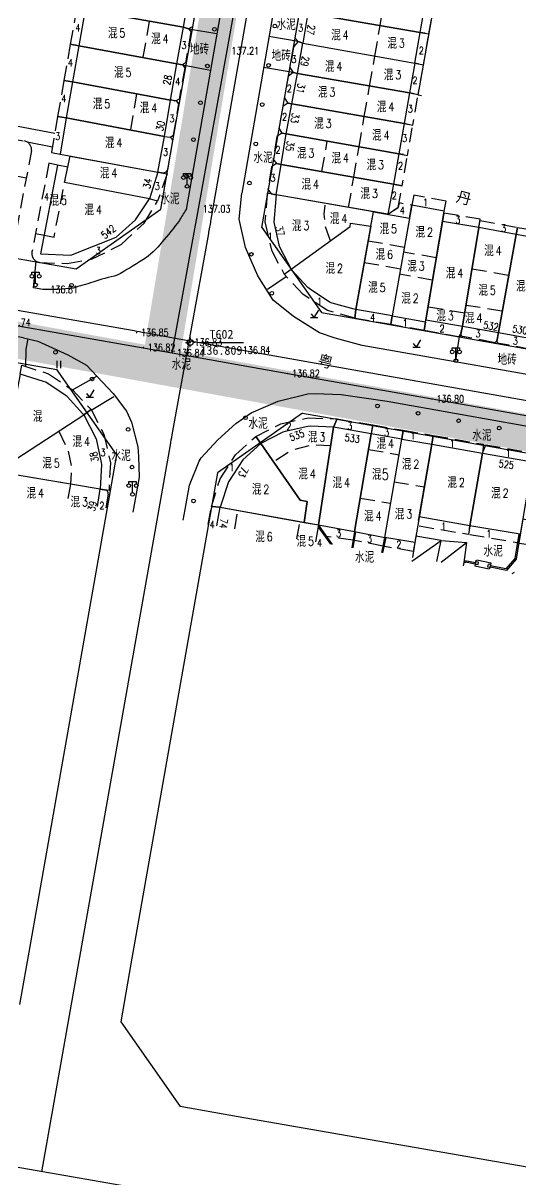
# Model space of a CAD drawing. Extents: x 529262 to 576451, y 2694391 to 2717535.
# Drawn here: x 563689.5 to 563757.4, y 2710518.6 to 2710676.4 of the extents above; entities that cross this region are included whole.
import ezdxf
from ezdxf.enums import TextEntityAlignment as Align
from ezdxf.xclip import XClip

# ---------------------------------------------------------------- set-up
doc = ezdxf.new("R2010")
doc.units = 0
doc.header["$XCLIPFRAME"] = 0
for name, pattern in [('DASH', [0.35, 0.25, -0.1]), ('X2', [10, 8, -2]), ('X5', [3, 2, -1])]:
    doc.linetypes.add(name, pattern=pattern)
for name, color, linetype in [('DLDW', 8, 'Continuous'), ('DLSS', 4, 'Continuous'), ('GCD', 8, 'Continuous'), ('JMD', 8, 'Continuous'), ('KZD', 8, 'Continuous'), ('PP-COM', 7, 'Continuous'), ('RD-中线', 40, 'Continuous'), ('RD-红线', 7, 'Continuous'), ('ZBTZ', 8, 'Continuous'), ('ZJ', 7, 'Continuous'), ('污水管径标注_W10-', 202, 'Continuous'), ('河流', 4, 'Continuous')]:
    doc.layers.add(name, color=color, linetype=linetype)
doc.styles.add('HZ', font='rs.shx', dxfattribs={"width": 0.8, "bigfont": 'hztxt.shx'})
doc.styles.add('等线体', font='simhei.ttf')
doc.linetypes.add('1161', pattern='A,0,[149,AAA.SHX,S=0.15,R=0,X=0,Y=0],-1.6', length=1.6)

# ---------------------------------------------------------------- blocks, each defined once
blk = doc.blocks.new('A$C19FD0107')
at = {"layer": 'RD-中线', "color": 8, "linetype": 'Continuous'}
blk.add_lwpolyline([(-7305.89, 16129.08), (-7288.38, 16228.27, -0.001165), (-7288.13, 16229.64), (-7283.16, 16257.1, 0.001458), (-7282.85, 16258.82), (-7262.22, 16376.49)], format="xyb", dxfattribs=at)
at = {"layer": 'RD-中线', "color": 8}
blk.add_lwpolyline([(-7111.18, 16211.5), (-7285.2, 16242.33, -0.001777), (-7286.25, 16242.52), (-7291.87, 16243.56, 0.00249), (-7293.34, 16243.82), (-7418.59, 16265.65, 0.000151), (-7418.89, 16265.7), (-7433.31, 16268.2)], format="xyb", dxfattribs=at)
at = {"layer": 'RD-中线', "color": 8, "linetype": 'Continuous', "flags": 128}
blk.add_lwpolyline([(-7130.8, 16098.5), (-7411.55, 16147.54, -0.007596), (-7415.13, 16148.22), (-7453.22, 16156.07)], format="xyb", dxfattribs=at)
at = {"layer": 'RD-红线', "color": 8, "linetype": 'Continuous', "flags": 128}
for points in [[(-7289.67, 16260.43), (-7288.81, 16265.35), (-7273.44, 16353.02)], [(-7275.9, 16257.93), (-7275.04, 16262.84), (-7261.01, 16342.84), (-7259.63, 16350.7)], [(-7392.49, 16268.2), (-7306.16, 16253.16), (-7301.24, 16252.3)], [(-7394.92, 16254.42), (-7303.85, 16238.55)], [(-7267.79, 16246.36), (-7262.88, 16245.48), (-7219.25, 16237.75), (-7214.31, 16236.88)], [(-7270.35, 16232.59), (-7265.42, 16231.72), (-7216.61, 16223.07)], [(-7295.72, 16226.96), (-7296.59, 16222.02), (-7307.57, 16159.8), (-7308.96, 16151.93)], [(-7281.94, 16224.48), (-7282.81, 16219.55), (-7293.77, 16157.45), (-7295.16, 16149.56)], [(-7232.99, 16128.53), (-7279.14, 16136.59), (-7287.04, 16137.97)]]:
    blk.add_lwpolyline(points, dxfattribs=at)
at = {"layer": 'RD-红线', "color": 8}
for points in [[(-7301.24, 16252.3), (-7289.67, 16260.43, 0.413918)], [(-7275.9, 16257.93), (-7267.79, 16246.36, 0.413674)], [(-7295.72, 16226.96), (-7303.85, 16238.55, 0.414853)], [(-7270.35, 16232.59), (-7281.94, 16224.48, 0.414409)], [(-7295.16, 16149.56), (-7287.04, 16137.97, 0.414735)]]:
    blk.add_lwpolyline(points, format="xyb", dxfattribs=at)
blk = doc.blocks.new('GC200')
at = {"linetype": 'Continuous', "const_width": 0.2, "flags": 128}
blk.add_lwpolyline([(-0.1, 0, 1), (0.1, 0, 1)], format="xyb", close=True, dxfattribs=at)
blk = doc.blocks.new('gc170')
at = {"color": 8, "linetype": 'Continuous'}
blk.add_circle((0, 0), 0.5, dxfattribs=at)
blk = doc.blocks.new('gc097')
at = {"color": 8}
for p, q in [((-1, 2.9), (-1, 3.5)), ((-1, 3.5), (1, 3.5)), ((0, 0.5), (0, 3.5)), ((1, 3.5), (1, 2.9))]:
    blk.add_line(p, q, dxfattribs=at)
for centre in [(-1, 2.4), (0, 0), (1, 2.4)]:
    blk.add_circle(centre, 0.5, dxfattribs=at)
blk = doc.blocks.new('gc123')
at = {"color": 8}
for p, q in [((-1, 0), (1, 0)), ((0, 0), (-0.8, 1)), ((0, 0), (1.2, 2))]:
    blk.add_line(p, q, dxfattribs=at)
blk = doc.blocks.new('gc121')
at = {"color": 8}
for p, q in [((-0.5, -1), (-0.5, 1)), ((0.5, -1), (0.5, 1))]:
    blk.add_line(p, q, dxfattribs=at)
blk = doc.blocks.new('gc116')
at = {"color": 8}
for p, q in [((-1.3, 0), (-0.8, 0)), ((0, 1.3), (0, 0.8)), ((1.3, 0), (0.8, 0)), ((0, -1.3), (0, -0.8))]:
    blk.add_line(p, q, dxfattribs=at)
blk.add_circle((0, 0), 0.8, dxfattribs=at)
blk.add_point((0, 0), dxfattribs=at)

msp = doc.modelspace()

# ---------------------------------------------------------------- linework, layer by layer
at = {"layer": 'DLSS', "linetype": 'Continuous', "flags": 128}
for points in [[(563716.895, 2710700.278), (563720.25, 2710699.703), (563711.754, 2710650.987)], [(563729.325, 2710690.511), (563725.934, 2710691.252), (563719.33, 2710653.217)], [(563689.588, 2710633.491), (563614.998, 2710646.573)], [(563791.058, 2710622.687), (563735.774, 2710632.446)], [(563739.177, 2710624.854), (563779.481, 2710617.672)]]:
    msp.add_lwpolyline(points, dxfattribs=at)
at = {"layer": 'DLSS', "linetype": 'Continuous'}
for points in [[(563735.774, 2710632.446), (563732.078, 2710633.454), (563729.935, 2710634.165), (563726.384, 2710636.373), (563723.64, 2710638.645), (563721.515, 2710641.946), (563719.833, 2710645.797), (563718.989, 2710649.654), (563719.33, 2710653.217)], [(563689.588, 2710633.491), (563691.516, 2710633.026), (563695.621, 2710631.163), (563698.17, 2710629.758), (563701.8, 2710625.909), (563703.621, 2710623.477), (563704.295, 2710621.98), (563705.165, 2710618.59), (563705.279, 2710617.269), (563705.345, 2710614.492), (563704.496, 2710609.698)], [(563711.348, 2710608.583), (563711.62, 2710610.054), (563712.228, 2710613.377), (563713.519, 2710616.655), (563713.803, 2710617.089), (563716.077, 2710619.571), (563718.514, 2710621.772), (563720.619, 2710623.267), (563724.294, 2710624.825), (563728.342, 2710625.829), (563729.353, 2710625.908), (563732.89, 2710625.763), (563739.177, 2710624.854)]]:
    msp.add_lwpolyline(points, dxfattribs=at)
at = {"layer": 'DLSS', "linetype": 'Continuous', "flags": 128}
msp.add_lwpolyline([(563711.754, 2710650.987, 0.0067261), (563710.854, 2710649.514, -0.0248133), (563708.45, 2710646.549, -0.0891922), (563705.839, 2710644.112, -0.0083721), (563702.368, 2710642.017, 0.025556), (563699.036, 2710641.073, -0.0130559), (563696.331, 2710640.281, -0.038847), (563692.223, 2710640.073), (563690.943, 2710640.328), (563691.291, 2710643.914)], format="xyb", dxfattribs=at)
at = {"layer": 'DLSS', "linetype": 'X2', "elevation": 137.047, "flags": 128}
msp.add_lwpolyline([(563766.047, 2710603.592), (563762.471, 2710603.443), (563760.984, 2710603.328), (563759.521, 2710602.998), (563758.208, 2710602.514), (563756.173, 2710601.291)], dxfattribs=at)
at = {"layer": 'JMD', "linetype": 'Continuous'}
for p, q in [((563743.38, 2710666.6), (563746.046, 2710681.696)), ((563743.833, 2710666.52), (563743.38, 2710666.6)), ((563731.432, 2710605.65, -525.352), (563731.309, 2710605.563, -525.352)), ((563742.519, 2710603.016), (563746.547, 2710605.829)), ((563746.512, 2710602.862), (563749.984, 2710605.541)), ((563734.42, 2710605.324, -525.352), (563734.568, 2710605.298, -525.352)), ((563738.427, 2710604.323, -525.225), (563738.574, 2710604.292, -525.225)), ((563750.269, 2710602.801), (563750.299, 2710602.948)), ((563756.81, 2710603.632, 137.031), (563756.613, 2710603.665, 137.031))]:
    msp.add_line(p, q, dxfattribs=at)
at = {"layer": 'JMD', "linetype": 'Continuous', "flags": 128}
for points in [[(563698.866, 2710683.197), (563697.976, 2710678.235), (563711.374, 2710675.879), (563712.229, 2710680.738)], [(563744.376, 2710679.276), (563729.067, 2710681.987), (563728.345, 2710677.786), (563743.658, 2710675.157)], [(563697.976, 2710678.235), (563697.13, 2710673.33), (563710.496, 2710670.881), (563711.374, 2710675.879)], [(563743.658, 2710675.157), (563728.345, 2710677.786), (563727.645, 2710673.705), (563742.925, 2710670.959)], [(563742.925, 2710670.959), (563742.205, 2710666.895), (563726.919, 2710669.553), (563727.645, 2710673.705)], [(563697.13, 2710673.33), (563696.281, 2710668.407), (563709.623, 2710665.933), (563710.496, 2710670.881)], [(563742.205, 2710666.895), (563741.476, 2710662.716), (563726.15, 2710665.421), (563726.919, 2710669.553)], [(563696.281, 2710668.407), (563695.421, 2710663.483), (563708.806, 2710660.978), (563709.623, 2710665.933)], [(563741.476, 2710662.716), (563740.76, 2710658.594), (563725.41, 2710661.307), (563726.15, 2710665.421)], [(563695.421, 2710663.483), (563694.573, 2710658.527), (563707.919, 2710656.09), (563708.806, 2710660.978)], [(563740.76, 2710658.594), (563740.008, 2710654.431), (563724.694, 2710657.156), (563725.41, 2710661.307)], [(563707.919, 2710656.09), (563706.764, 2710652.465), (563695.186, 2710654.685), (563695.93, 2710658.279)], [(563694.216, 2710657.061), (563691.891, 2710644.935), (563696.035, 2710644.777), (563702.235, 2710647.201), (563704.868, 2710649.599), (563706.764, 2710652.465), (563706.764, 2710652.465), (563695.186, 2710654.685), (563695.62, 2710656.792)], [(563740.008, 2710654.431), (563739.274, 2710650.337), (563724.016, 2710652.997), (563724.694, 2710657.156)], [(563737.285, 2710650.684), (563742.219, 2710649.824), (563739.853, 2710636.465), (563734.906, 2710637.355)], [(563726.08, 2710642.849), (563734.111, 2710648.668), (563734.177, 2710649.119), (563736.933, 2710648.712), (563734.906, 2710637.355), (563734.687, 2710637.403), (563731.675, 2710638.222), (563731.302, 2710638.37), (563728.687, 2710640.127), (563728.351, 2710640.363), (563726.23, 2710642.672)], [(563746.707, 2710649.364), (563744.443, 2710635.938), (563749.455, 2710635.093), (563751.66, 2710648.529)], [(563749.455, 2710635.093), (563754.343, 2710634.199), (563756.774, 2710647.601), (563751.66, 2710648.529)], [(563761.577, 2710646.73), (563756.774, 2710647.601), (563754.343, 2710634.199), (563759.299, 2710633.304)], [(563700.048, 2710612.837), (563688.172, 2710614.828), (563688.521, 2710616.905), (563697.816, 2710622.972), (563699.478, 2710619.685), (563700.18, 2710616.491), (563700.209, 2710616.182)], [(563736.99, 2710620.396), (563731.862, 2710621.307), (563729.807, 2710607.951), (563734.722, 2710607.034)], [(563751.182, 2710602.616), (563751.55, 2710602.535), (563751.62, 2710602.854), (563751.252, 2710602.935)]]:
    msp.add_lwpolyline(points, close=True, dxfattribs=at)
at = {"layer": 'JMD', "linetype": 'X5'}
for points in [[(563712.229, 2710680.738), (563713.062, 2710680.594), (563713.392, 2710680.193), (563712.627, 2710675.935), (563712.085, 2710675.665), (563711.374, 2710675.879)], [(563697.976, 2710678.235), (563696.812, 2710678.438), (563695.956, 2710673.535), (563697.13, 2710673.33)], [(563743.658, 2710675.157), (563744.854, 2710674.946), (563745.581, 2710679.063), (563744.376, 2710679.276)], [(563728.345, 2710677.786), (563727.743, 2710677.923), (563727.091, 2710677.399), (563726.604, 2710674.373), (563727.041, 2710673.909), (563727.645, 2710673.705)], [(563711.374, 2710675.879), (563712.085, 2710675.665), (563712.415, 2710675.264), (563711.65, 2710671.006), (563711.242, 2710670.724), (563710.496, 2710670.881)], [(563697.13, 2710673.33), (563695.956, 2710673.535), (563695.097, 2710668.614), (563696.281, 2710668.407)], [(563727.645, 2710673.705), (563727.041, 2710673.909), (563726.396, 2710673.172), (563725.915, 2710670.381), (563726.353, 2710669.691), (563726.919, 2710669.553)], [(563710.496, 2710670.881), (563711.242, 2710670.724), (563711.572, 2710670.323), (563710.807, 2710666.065), (563710.265, 2710665.795), (563709.554, 2710666.009)], [(563696.281, 2710668.407), (563695.097, 2710668.614), (563694.237, 2710663.69), (563695.421, 2710663.483)], [(563726.919, 2710669.553), (563726.353, 2710669.691), (563725.678, 2710669.134), (563725.143, 2710666.273), (563725.62, 2710665.528), (563726.15, 2710665.421)], [(563708.806, 2710660.978), (563709.56, 2710660.874), (563710.044, 2710661.146), (563710.764, 2710665.411), (563710.455, 2710665.806), (563709.623, 2710665.933)], [(563726.15, 2710665.421), (563725.62, 2710665.528), (563724.938, 2710665.062), (563724.382, 2710662.102), (563724.788, 2710661.428), (563725.41, 2710661.307)], [(563695.421, 2710663.483), (563694.237, 2710663.69), (563693.378, 2710658.768), (563694.573, 2710658.527)], [(563708.806, 2710660.978), (563709.56, 2710660.874), (563709.779, 2710660.707), (563709.905, 2710660.416), (563709.201, 2710656.394), (563709.001, 2710656.096), (563708.623, 2710655.957), (563707.919, 2710656.09)], [(563725.41, 2710661.307), (563724.788, 2710661.428), (563724.142, 2710660.944), (563723.599, 2710657.925), (563724.08, 2710657.281), (563724.694, 2710657.156)], [(563707.919, 2710656.09), (563709.149, 2710655.847), (563707.856, 2710652.133), (563706.764, 2710652.465)], [(563724.694, 2710657.156), (563724.08, 2710657.281), (563723.395, 2710656.814), (563722.905, 2710653.788), (563723.365, 2710653.115), (563724.016, 2710652.997)], [(563739.274, 2710650.337), (563740.671, 2710651.258), (563741.194, 2710654.222), (563740.008, 2710654.431)], [(563746.944, 2710650.77), (563746.944, 2710650.77), (563747.195, 2710652.112), (563742.792, 2710652.938), (563742.53, 2710651.58)], [(563751.66, 2710648.529), (563751.858, 2710649.658), (563746.898, 2710650.494), (563746.707, 2710649.364)], [(563751.66, 2710648.529), (563751.828, 2710649.488), (563756.948, 2710648.561), (563756.774, 2710647.601)], [(563756.774, 2710647.601), (563756.948, 2710648.561), (563761.751, 2710647.691), (563761.577, 2710646.73)], [(563739.853, 2710636.465), (563739.673, 2710635.282), (563735.078, 2710636.093), (563734.744, 2710636.173), (563734.906, 2710637.355)], [(563744.397, 2710635.66), (563744.205, 2710634.49), (563739.673, 2710635.282), (563739.853, 2710636.465)], [(563749.455, 2710635.093), (563749.125, 2710633.571), (563744.205, 2710634.49), (563744.443, 2710635.938)], [(563689.106, 2710628.531), (563689.343, 2710629.743), (563692.974, 2710628.592), (563696.24, 2710626.369), (563698.804, 2710623.697), (563697.816, 2710622.972)], [(563697.816, 2710622.972), (563698.804, 2710623.697), (563700.547, 2710620.317), (563701.423, 2710616.409), (563701.246, 2710612.64), (563700.048, 2710612.837)], [(563716.384, 2710610.354), (563715.209, 2710610.448), (563716.384, 2710614.232), (563718.507, 2710617.54), (563721.249, 2710620.031), (563721.956, 2710619.059)], [(563738.601, 2710605.061), (563734.512, 2710605.855)], [(563753.34, 2710602.715), (563751.272, 2710603.158)]]:
    msp.add_lwpolyline(points, dxfattribs=at)
at = {"layer": 'JMD', "linetype": 'X5', "flags": 128}
for points in [[(563738.208, 2710676.093), (563738.929, 2710680.241)], [(563706.717, 2710676.698), (563705.86, 2710671.73)], [(563737.485, 2710671.937), (563738.208, 2710676.093)], [(563742.925, 2710670.959), (563744.113, 2710670.749), (563744.854, 2710674.946), (563743.658, 2710675.157)], [(563736.773, 2710667.839), (563737.485, 2710671.937)], [(563742.205, 2710666.895), (563743.395, 2710666.685), (563744.113, 2710670.749), (563742.925, 2710670.959)], [(563736.049, 2710663.674), (563736.773, 2710667.839)], [(563705.007, 2710666.789), (563704.154, 2710661.849)], [(563741.476, 2710662.716), (563742.657, 2710662.507), (563743.395, 2710666.685), (563742.205, 2710666.895)], [(563735.333, 2710659.553), (563736.049, 2710663.674)], [(563740.76, 2710658.594), (563741.93, 2710658.387), (563742.657, 2710662.507), (563741.476, 2710662.716)], [(563730.26, 2710656.166), (563730.994, 2710660.32)], [(563734.61, 2710655.391), (563735.333, 2710659.553)], [(563740.008, 2710654.431), (563741.194, 2710654.222), (563741.93, 2710658.387), (563740.76, 2710658.594)], [(563733.895, 2710651.275), (563734.61, 2710655.391)], [(563731.438, 2710646.731), (563730.751, 2710648.697), (563730.578, 2710650.361), (563730.713, 2710651.83)], [(563742.219, 2710649.824), (563742.53, 2710651.58), (563740.782, 2710651.888), (563740.671, 2710651.258), (563739.274, 2710650.337)], [(563750.738, 2710642.915), (563755.759, 2710642.005)], [(563731.468, 2710618.748), (563728.824, 2710618.863), (563726.05, 2710618.082), (563723.69, 2710616.542)], [(563735.501, 2710611.625), (563739.633, 2710610.911)], [(563729.807, 2710607.951), (563730.825, 2710606.395), (563730.635, 2710605.446)]]:
    msp.add_lwpolyline(points, dxfattribs=at)
at = {"layer": 'JMD', "linetype": 'X5'}
for points in [[(563684.419, 2710660.135), (563684.64, 2710661.288), (563689.702, 2710660.346, -0.379315), (563690.674, 2710659.058), (563688.074, 2710645.425, -0.3158995), (563687.195, 2710644.572), (563681.678, 2710645.507), (563681.873, 2710646.655)], [(563694.216, 2710657.061), (563693.043, 2710657.3), (563690.735, 2710645.24, 0.4336873), (563691.806, 2710643.769), (563695.553, 2710643.621), (563698.849, 2710644.227), (563702.909, 2710646.197), (563706.037, 2710649.128), (563707.856, 2710652.133), (563706.764, 2710652.465)], [(563754.343, 2710634.199), (563754.102, 2710633.039, -0.2934354), (563753.644, 2710632.859), (563749.458, 2710633.677, -0.453122), (563749.23, 2710634.059), (563749.455, 2710635.093)], [(563759.299, 2710633.304), (563759.062, 2710631.927, -0.1902017), (563758.731, 2710631.906), (563758.731, 2710631.906), (563758.731, 2710631.906), (563754.438, 2710632.721, -0.3320194), (563754.102, 2710633.039), (563754.343, 2710634.199)]]:
    msp.add_lwpolyline(points, format="xyb", dxfattribs=at)
at = {"layer": 'JMD', "linetype": 'X5', "flags": 128}
for points, elevation in [([(563689.952, 2710655.275), (563688.787, 2710655.48)], -648.099), ([(563692.381, 2710647.494), (563693.757, 2710647.23), (563695.248, 2710655.009)], -527.098), ([(563691.209, 2710647.718), (563692.381, 2710647.494)], -527.098), ([(563736.579, 2710646.729), (563741.516, 2710645.854)], -508.637), ([(563745.84, 2710644.395), (563741.396, 2710645.182)], -513.47), ([(563736.051, 2710643.774), (563740.992, 2710642.898)], -510.528), ([(563745.308, 2710641.363), (563740.86, 2710642.151)], -513.413), ([(563749.741, 2710636.841), (563744.738, 2710637.685)], -515.044), ([(563754.809, 2710637.114), (563749.918, 2710637.917)], -511.971), ([(563694.378, 2710620.728), (563695.594, 2710618.325), (563696.108, 2710615.858), (563695.996, 2710613.516)], 137.008), ([(563736.626, 2710618.254), (563740.778, 2710617.537)], -512.644), ([(563695.996, 2710613.516), (563695.573, 2710611.15)], 137.008), ([(563740.119, 2710613.843), (563744.238, 2710613.137)], -180.049), ([(563718.382, 2710607.439), (563718.8, 2710609.921)], -509.418), ([(563750.446, 2710607.821), (563750.235, 2710606.629), (563743.326, 2710607.814), (563743.541, 2710609.07)], -525.297), ([(563726.838, 2710606.063), (563727.258, 2710608.407)], -508.44), ([(563734.512, 2710605.855), (563730.825, 2710606.395), (563729.807, 2710607.951)], -524.659), ([(563757.317, 2710606.679), (563757.111, 2710605.477), (563750.235, 2710606.629), (563750.446, 2710607.821)], -525.328)]:
    msp.add_lwpolyline(points, dxfattribs=dict(at, elevation=elevation))
at = {"layer": 'JMD', "linetype": 'X5'}
for points, elevation in [([(563724.016, 2710652.997), (563722.802, 2710653.217), (563722.496, 2710649.327), (563723.378, 2710645.454), (563725.13, 2710642.182), (563726.08, 2710642.849)], 137.178), ([(563734.906, 2710637.355), (563734.744, 2710636.173), (563731.015, 2710637.221), (563727.657, 2710639.43), (563725.13, 2710642.182), (563726.08, 2710642.849)], -527.317), ([(563721.956, 2710619.059), (563721.249, 2710620.031), (563724.676, 2710621.766), (563728.411, 2710622.569), (563732.333, 2710622.418), (563731.862, 2710621.307)], 136.9), ([(563731.862, 2710621.307), (563732.333, 2710622.418), (563737.193, 2710621.593), (563736.99, 2710620.396)], 137.089), ([(563737.01, 2710620.384), (563737.193, 2710621.593), (563741.354, 2710620.874), (563741.145, 2710619.662)], 137.129), ([(563741.145, 2710619.662), (563741.354, 2710620.874), (563745.457, 2710620.165), (563745.24, 2710618.976)], 137.129), ([(563745.24, 2710618.976), (563745.457, 2710620.165), (563752.305, 2710618.962), (563752.146, 2710617.763)], 137.16), ([(563752.146, 2710617.763), (563752.596, 2710618.894), (563758.857, 2710617.809), (563758.972, 2710616.547)], 137.031), ([(563714.774, 2710608.026), (563715.209, 2710610.448), (563716.384, 2710610.354)], 137.159), ([(563742.938, 2710605.553), (563742.726, 2710604.315), (563738.601, 2710605.061), (563738.827, 2710606.242)], 137.16)]:
    msp.add_lwpolyline(points, dxfattribs=dict(at, elevation=elevation))
at = {"layer": 'JMD', "linetype": 'Continuous', "flags": 128}
for points, elevation in [([(563726.08, 2710642.849), (563734.111, 2710648.668), (563734.177, 2710649.119), (563736.933, 2710648.712), (563737.285, 2710650.684), (563724.016, 2710652.997), (563723.71, 2710649.252), (563724.406, 2710646.172), (563724.525, 2710645.789)], 137.21), ([(563742.53, 2710651.58), (563739.853, 2710636.465), (563744.397, 2710635.66), (563746.944, 2710650.77)], 137.108), ([(563689.106, 2710628.531), (563686.581, 2710615.095), (563688.172, 2710614.828), (563688.521, 2710616.905), (563697.816, 2710622.972), (563697.692, 2710623.133), (563695.517, 2710625.468), (563695.265, 2710625.672), (563692.611, 2710627.413), (563692.301, 2710627.54)], 137.163), ([(563721.956, 2710619.059), (563727.293, 2710611.313), (563728.274, 2710611.162), (563727.834, 2710608.304), (563729.807, 2710607.951), (563731.862, 2710621.307), (563728.694, 2710621.411), (563728.34, 2710621.387), (563725.266, 2710620.72), (563724.937, 2710620.607)], 137.089), ([(563741.145, 2710619.662), (563736.99, 2710620.396), (563734.722, 2710607.034), (563738.827, 2710606.242)], 137.306), ([(563721.956, 2710619.059), (563719.473, 2710616.814), (563717.546, 2710613.855), (563716.384, 2710610.354), (563727.834, 2710608.304), (563728.274, 2710611.162), (563727.293, 2710611.313)], 137.131), ([(563738.827, 2710606.242), (563741.145, 2710619.662), (563745.24, 2710618.976), (563742.938, 2710605.553)], -525.225), ([(563745.24, 2710618.976), (563752.146, 2710617.763), (563750.446, 2710607.821), (563743.541, 2710609.07)], 137.16), ([(563752.146, 2710617.763), (563758.972, 2710616.547), (563757.317, 2710606.679), (563750.446, 2710607.821)], 137.031), ([(563757.66, 2710608.726), (563757.111, 2710605.477), (563762.37, 2710604.778), (563762.905, 2710607.796)], 137.174), ([(563752.859, 2710602.253), (563753.23, 2710602.179), (563753.302, 2710602.542), (563752.931, 2710602.616)], 137.123)]:
    msp.add_lwpolyline(points, close=True, dxfattribs=dict(at, elevation=elevation))
for points in [[(563699.652, 2710610.486), (563700.048, 2710612.837), (563686.581, 2710615.095), (563686.159, 2710612.682)], [(563745.959, 2710602.952), (563746.547, 2710605.829), (563743.087, 2710606.422), (563742.599, 2710603.499)]]:
    msp.add_lwpolyline(points, dxfattribs=at)
at = {"layer": 'JMD', "linetype": 'X5', "elevation": -527.391}
msp.add_lwpolyline([(563700.048, 2710612.837), (563700.893, 2710612.698, -0.2557316), (563701.136, 2710612.136), (563700.823, 2710610.296)], format="xyb", dxfattribs=at)
at = {"layer": 'JMD', "linetype": 'Continuous', "flags": 128}
for points, elevation in [([(563715.953, 2710607.834), (563716.384, 2710610.354), (563729.807, 2710607.951), (563729.383, 2710605.649)], 137.085), ([(563731.491, 2710605.306), (563729.769, 2710607.745)], -525.352), ([(563731.698, 2710605.273), (563729.807, 2710607.951)], -525.352), ([(563734.722, 2710607.034), (563734.336, 2710604.843)], -525.352), ([(563734.869, 2710607.006), (563734.484, 2710604.819)], -525.352), ([(563738.827, 2710606.242), (563738.398, 2710604.183)], -525.225), ([(563738.975, 2710606.217), (563738.546, 2710604.159)], -525.225), ([(563745.959, 2710602.952), (563746.547, 2710605.829), (563749.984, 2710605.541), (563749.615, 2710602.816), (563749.548, 2710602.369)], -525.624), ([(563757.317, 2710606.679), (563756.752, 2710603.281), (563755.44, 2710601.739), (563753.23, 2710602.179)], 137.031), ([(563757.119, 2710606.712), (563756.563, 2710603.368), (563755.363, 2710601.958), (563753.269, 2710602.375)], 137.031)]:
    msp.add_lwpolyline(points, dxfattribs=dict(at, elevation=elevation))
at = {"layer": 'JMD', "linetype": 'Continuous'}
for points in [[(563751.182, 2710602.616), (563749.867, 2710602.883), (563749.833, 2710602.799), (563749.615, 2710602.816)], [(563751.214, 2710602.763), (563749.774, 2710603.055), (563749.735, 2710602.957), (563749.635, 2710602.965)]]:
    msp.add_lwpolyline(points, dxfattribs=at)
at = {"layer": 'JMD', "linetype": 'X5'}
msp.add_lwpolyline([(563751.272, 2710603.158), (563751.108, 2710602.393), (563753.176, 2710601.95), (563753.34, 2710602.715)], close=True, dxfattribs=at)
at = {"layer": 'KZD', "linetype": 'Continuous'}
msp.add_line((563713.573, 2710632.863), (563719.573, 2710632.863), dxfattribs=at)
at = {"layer": 'ZBTZ', "linetype": '1161', "flags": 128}
for points, elevation in [([(563712.085, 2710675.665), (563715.94, 2710674.993)], -526.92), ([(563727.041, 2710673.909), (563723.043, 2710674.603)], -527.02), ([(563711.242, 2710670.724), (563715.072, 2710670.012)], -528.411), ([(563726.353, 2710669.691), (563722.312, 2710670.393)], -527.057)]:
    msp.add_lwpolyline(points, dxfattribs=dict(at, elevation=elevation))
msp.add_lwpolyline([(563659.746, 2710667.884), (563693.842, 2710661.425)], dxfattribs=at)
at = {"layer": 'ZBTZ', "linetype": '1161'}
for points in [[(563693.523, 2710659.49), (563690.094, 2710660.192)], [(563725.397, 2710641.827), (563722.844, 2710640.086)], [(563748.542, 2710630.368), (563749.068, 2710633.954)], [(563689.921, 2710629.56), (563689.931, 2710631.943), (563690.197, 2710633.344)], [(563696.24, 2710626.369), (563699.582, 2710628.251)], [(563698.812, 2710623.607), (563701.908, 2710625.498)]]:
    msp.add_lwpolyline(points, dxfattribs=at)
at = {"layer": '污水管径标注_W10-'}
for points in [[(563709.855, 2710631.423), (563713.42, 2710651.103), (563717.33, 2710672.68), (563720.551, 2710690.462), (563722.678, 2710702.2), (563724.116, 2710710.142), (563728.026, 2710731.719)], [(563607.436, 2710649.488), (563627.132, 2710646.014), (563642.889, 2710643.235), (563646.828, 2710642.54), (563666.524, 2710639.066), (563676.372, 2710637.329), (563686.22, 2710635.592), (563705.916, 2710632.118), (563709.855, 2710631.423), (563725.61, 2710628.632), (563745.303, 2710625.142), (563757.578, 2710622.967), (563764.996, 2710621.653), (563784.689, 2710618.163), (563796.965, 2710615.988), (563804.452, 2710615.153), (563824.329, 2710612.938), (563845.489, 2710610.58), (563863.911, 2710607.316), (563885.041, 2710603.571)]]:
    msp.add_lwpolyline(points, dxfattribs=at)
at = {"layer": '河流', "color": 5, "linetype": 'DASH', "ltscale": 0.1, "const_width": 5}
for points in [[(563708.179, 2710629.632), (563729.586, 2710758.734)], [(563595.517, 2710650.118), (563885.982, 2710597.302)]]:
    msp.add_lwpolyline(points, dxfattribs=at)

# ---------------------------------------------------------------- block references
at = {"layer": 'DLDW', "color": 252, "linetype": 'Continuous', "xscale": 0.5, "yscale": 0.5, "zscale": 0.5}
for p in [(563711.893, 2710654.156), (563691.23, 2710640.695), (563748.542, 2710630.368, -0.071), (563704.443, 2710612.112)]:
    msp.add_blockref('gc097', p, dxfattribs=at)
at = {"layer": 'GCD', "linetype": 'Continuous'}
ref = msp.add_blockref('GC200', (563717.337, 2710672.651, 137.21), dxfattribs=dict(at, xscale=0.5, yscale=0.5, zscale=0.5))
ref.add_attrib('height', '137.21', dxfattribs={"linetype": 'Continuous', "height": 1, "style": 'HZ', "width": 0.8}).set_placement((563717.937, 2710672.651, 137.21), align=Align.MIDDLE_LEFT)
ref = msp.add_blockref('GC200', (563713.42, 2710651.078, 137.03), dxfattribs=dict(at, xscale=0.5, yscale=0.5, zscale=0.5))
ref.add_attrib('height', '137.03', dxfattribs={"linetype": 'Continuous', "height": 1, "style": 'HZ', "width": 0.8}).set_placement((563714.02, 2710651.078, 137.03), align=Align.MIDDLE_LEFT)
ref = msp.add_blockref('GC200', (563692.642, 2710640.091, 136.812), dxfattribs=dict(at, xscale=0.5, yscale=0.5, zscale=0.5))
ref.add_attrib('height', '136.81', dxfattribs={"linetype": 'Continuous', "height": 1, "style": 'HZ', "width": 0.8}).set_placement((563693.242, 2710640.091, 136.812), align=Align.MIDDLE_LEFT)
ref = msp.add_blockref('GC200', (563686.194, 2710635.598, 136.74), dxfattribs=dict(at, xscale=0.5, yscale=0.5, zscale=0.5))
ref.add_attrib('height', '136.74', dxfattribs={"linetype": 'Continuous', "height": 1, "style": 'HZ', "width": 0.8}).set_placement((563686.794, 2710635.598, 136.74), align=Align.MIDDLE_LEFT)
ref = msp.add_blockref('GC200', (563705.003, 2710634.2, 136.852), dxfattribs=dict(at, xscale=0.5, yscale=0.5, zscale=0.5))
ref.add_attrib('height', '136.85', dxfattribs={"linetype": 'Continuous', "height": 1, "style": 'HZ', "width": 0.8}).set_placement((563705.603, 2710634.2, 136.852), align=Align.MIDDLE_LEFT)
ref = msp.add_blockref('GC200', (563705.925, 2710632.162, 136.82), dxfattribs=dict(at, xscale=0.5, yscale=0.5, zscale=0.5))
ref.add_attrib('height', '136.82', dxfattribs={"linetype": 'Continuous', "height": 1, "style": 'HZ', "width": 0.8}).set_placement((563706.525, 2710632.162, 136.82), align=Align.MIDDLE_LEFT)
ref = msp.add_blockref('GC200', (563712.3, 2710632.885, 136.83), dxfattribs=dict(at, xscale=0.5, yscale=0.5, zscale=0.5))
ref.add_attrib('height', '136.83', dxfattribs={"linetype": 'Continuous', "height": 1, "style": 'HZ', "width": 0.8}).set_placement((563712.9, 2710632.885, 136.83), align=Align.MIDDLE_LEFT)
ref = msp.add_blockref('GC200', (563718.876, 2710631.806, 136.842), dxfattribs=dict(at, xscale=0.5, yscale=0.5, zscale=0.5))
ref.add_attrib('height', '136.84', dxfattribs={"linetype": 'Continuous', "height": 1, "style": 'HZ', "width": 0.8}).set_placement((563719.476, 2710631.806, 136.842), align=Align.MIDDLE_LEFT)
ref = msp.add_blockref('GC200', (563709.898, 2710631.428, 136.84), dxfattribs=dict(at, xscale=0.5, yscale=0.5, zscale=0.5))
ref.add_attrib('height', '136.84', dxfattribs={"linetype": 'Continuous', "height": 1, "style": 'HZ', "width": 0.8}).set_placement((563710.498, 2710631.428, 136.84), align=Align.MIDDLE_LEFT)
ref = msp.add_blockref('GC200', (563725.605, 2710628.616, 136.82), dxfattribs=dict(at, xscale=0.5, yscale=0.5, zscale=0.5))
ref.add_attrib('height', '136.82', dxfattribs={"linetype": 'Continuous', "height": 1, "style": 'HZ', "width": 0.8}).set_placement((563726.205, 2710628.616, 136.82), align=Align.MIDDLE_LEFT)
ref = msp.add_blockref('GC200', (563745.28, 2710625.139, 136.8), dxfattribs=dict(at, xscale=0.5, yscale=0.5, zscale=0.5))
ref.add_attrib('height', '136.80', dxfattribs={"linetype": 'Continuous', "height": 1, "style": 'HZ', "width": 0.8}).set_placement((563745.88, 2710625.139, 136.8), align=Align.MIDDLE_LEFT)
at = {"layer": 'KZD', "linetype": 'Continuous', "xscale": 0.5, "yscale": 0.5, "zscale": 0.5}
msp.add_blockref('gc116', (563712.323, 2710632.863, 136.809), dxfattribs=at)
at = {"layer": 'PP-COM'}
ref = msp.add_blockref('A$C19FD0107', (570997.993, 2694390.603), dxfattribs=at)
XClip(ref).set_block_clipping_path([(-9366.4383134884, 14428.6043910822), (-3328.4480743363, 17452.7484863754)])
at = {"layer": 'ZBTZ', "linetype": 'Continuous'}
for p, xscale, yscale, zscale, rotation in [((563715.622, 2710675.598), 0.4999999999659369, 0.4999999999659369, 0.4999999999659369, 259.2224359048827), ((563723.866, 2710676.028), 0.5000000001302329, 0.5000000001302329, 0.5000000001302329, 260.7696673295081), ((563714.667, 2710670.58), 0.4999999999659369, 0.4999999999659369, 0.4999999999659369, 259.2224359048827), ((563722.995, 2710670.669), 0.5000000001302329, 0.5000000001302329, 0.5000000001302329, 260.7696673295081), ((563713.712, 2710665.563), 0.4999999999659369, 0.4999999999659369, 0.4999999999659369, 259.2224359048827), ((563722.124, 2710665.311), 0.5000000001302329, 0.5000000001302329, 0.5000000001302329, 260.7696673295081), ((563712.757, 2710660.545), 0.4999999999659369, 0.4999999999659369, 0.4999999999659369, 259.2224359048827), ((563721.253, 2710659.952), 0.5000000001302329, 0.5000000001302329, 0.5000000001302329, 260.7696673295081), ((563711.802, 2710655.527), 0.4999999999659369, 0.4999999999659369, 0.4999999999659369, 259.2224359048827), ((563720.383, 2710654.593), 0.5000000001302329, 0.5000000001302329, 0.5000000001302329, 260.7696673295081), ((563720.647, 2710644.879), 0.5000000001602842, 0.5000000001602842, 0.5000000001602842, 297.6504086069774), ((563696.13, 2710640.663), 0.4999999999698128, 0.4999999999698128, 0.4999999999698128, 194.0989302737038), ((563723.43, 2710639.567), 0.5000000001602842, 0.5000000001602842, 0.5000000001602842, 297.6504086069774), ((563693.961, 2710631.512), 0.5000000000034617, 0.5000000000034617, 0.5000000000034617, 165.179647905223), ((563693.961, 2710631.512), 0.5000000000034617, 0.5000000000034617, 0.5000000000034617, 165.179647905223), ((563698.941, 2710627.885), 0.4999999998506144, 0.4999999998506144, 0.4999999998506144, 143.9336527043353), ((563698.941, 2710627.885), 0.4999999998506144, 0.4999999998506144, 0.4999999998506144, 143.9336527043353), ((563737.855, 2710624.193), 0.5000000000014555, 0.5000000000014555, 0.5000000000014555, 169.649559211636), ((563719.842, 2710622.571), 0.5000000000317507, 0.5000000000317507, 0.5000000000317507, 227.8856873752977), ((563743.384, 2710623.184), 0.5000000000014555, 0.5000000000014555, 0.5000000000014555, 169.649559211636), ((563703.847, 2710620.978), 0.5000000001384257, 0.5000000001384257, 0.5000000001384257, 125.3859460179756), ((563703.847, 2710620.978), 0.5000000001384257, 0.5000000001384257, 0.5000000001384257, 125.3859460179756), ((563748.912, 2710622.174), 0.5000000000014555, 0.5000000000014555, 0.5000000000014555, 169.649559211636), ((563754.44, 2710621.164), 0.5000000000014555, 0.5000000000014555, 0.5000000000014555, 169.649559211636), ((563704.371, 2710615.844), 0.4999999997839727, 0.4999999997839727, 0.4999999997839727, 95.82787637271137), ((563704.371, 2710615.844), 0.4999999997839727, 0.4999999997839727, 0.4999999997839727, 95.82787637271137), ((563712.765, 2710611.235), 0.5000000002123695, 0.5000000002123695, 0.5000000002123695, 253.7108154637598), ((563712.765, 2710611.235), 0.5000000000684045, 0.5000000000684045, 0.5000000000684045, 259.8028797807101), ((563712.765, 2710611.235), 0.5000000000684045, 0.5000000000684045, 0.5000000000684045, 259.8028797807101), ((563712.765, 2710611.235), 0.5000000001512815, 0.5000000001512815, 0.5000000001512815, 259.8877990562191)]:
    msp.add_blockref('gc170', p, dxfattribs=dict(at, xscale=xscale, yscale=yscale, zscale=zscale, rotation=rotation))
at = {"layer": 'ZBTZ', "linetype": 'Continuous', "xscale": 0.5, "yscale": 0.5}
for name, p in [('gc123', (563729.23, 2710636.254)), ('gc123', (563743.153, 2710632.21)), ('gc121', (563694.427, 2710629.845)), ('gc123', (563698.635, 2710625.387))]:
    msp.add_blockref(name, p, dxfattribs=at)

# ---------------------------------------------------------------- texts
at = {"layer": 'JMD', "linetype": 'Continuous', "style": 'HZ', "width": 0.8}
for s, height, p in [('混', 1.5, (563702.41, 2710675.085)), ('5', 1.2, (563703.478, 2710675.081)), ('混', 1.5, (563708.293, 2710674.299)), ('混', 1.5, (563732.839, 2710674.813)), ('4', 1.2, (563733.907, 2710674.809)), ('4', 1.2, (563709.361, 2710674.296)), ('混', 1.5, (563740.508, 2710673.685)), ('3', 1.2, (563741.576, 2710673.682)), ('混', 1.5, (563703.238, 2710669.7)), ('5', 1.2, (563704.307, 2710669.696)), ('混', 1.5, (563731.991, 2710670.515)), ('4', 1.2, (563733.059, 2710670.511)), ('混', 1.5, (563740.022, 2710669.375)), ('3', 1.2, (563741.09, 2710669.371)), ('混', 1.5, (563731.036, 2710667.007)), ('3', 1.2, (563732.104, 2710667.003)), ('混', 1.5, (563700.339, 2710665.42)), ('5', 1.2, (563701.407, 2710665.416)), ('混', 1.5, (563706.74, 2710664.864)), ('4', 1.2, (563707.809, 2710664.86)), ('混', 1.5, (563739.076, 2710665.006)), ('4', 1.2, (563740.144, 2710665.003)), ('混', 1.5, (563730.521, 2710662.734)), ('3', 1.2, (563731.59, 2710662.73)), ('混', 1.5, (563701.999, 2710660.099)), ('混', 1.5, (563738.41, 2710661.132)), ('4', 1.2, (563739.478, 2710661.128)), ('4', 1.2, (563703.067, 2710660.095)), ('混', 1.5, (563728.184, 2710658.679)), ('3', 1.2, (563729.252, 2710658.675)), ('混', 1.5, (563732.878, 2710658.02)), ('4', 1.2, (563733.946, 2710658.016)), ('混', 1.5, (563737.671, 2710657.098)), ('3', 1.2, (563738.739, 2710657.094)), ('混', 1.5, (563701.311, 2710655.975)), ('4', 1.2, (563702.38, 2710655.971)), ('混', 1.5, (563728.801, 2710654.44)), ('4', 1.2, (563729.87, 2710654.437)), ('混', 1.5, (563694.43, 2710652.245)), ('5', 1.2, (563695.498, 2710652.241)), ('混', 1.5, (563736.846, 2710653.18)), ('3', 1.2, (563737.914, 2710653.176)), ('混', 1.5, (563699.196, 2710650.953)), ('4', 1.2, (563700.265, 2710650.949)), ('混', 1.5, (563727.495, 2710648.799)), ('混', 1.5, (563732.658, 2710649.759)), ('4', 1.2, (563733.726, 2710649.755)), ('3', 1.2, (563728.563, 2710648.796)), ('混', 1.5, (563739.451, 2710648.366)), ('5', 1.2, (563740.519, 2710648.362)), ('混', 1.5, (563744.334, 2710647.901)), ('2', 1.2, (563745.402, 2710647.897)), ('混', 1.5, (563738.897, 2710644.863)), ('6', 1.2, (563739.965, 2710644.86)), ('混', 1.5, (563753.705, 2710645.386)), ('4', 1.2, (563754.773, 2710645.382)), ('混', 1.5, (563732.074, 2710642.968)), ('2', 1.2, (563733.143, 2710642.964)), ('混', 1.5, (563743.221, 2710643.265)), ('3', 1.2, (563744.289, 2710643.261)), ('混', 1.5, (563748.471, 2710642.323)), ('4', 1.2, (563749.539, 2710642.319)), ('混', 1.5, (563737.883, 2710640.356)), ('5', 1.2, (563738.952, 2710640.352)), ('混', 1.5, (563752.915, 2710639.973)), ('5', 1.2, (563753.984, 2710639.969)), ('混', 1.5, (563758.045, 2710640.537)), ('混', 1.5, (563742.406, 2710638.882)), ('2', 1.2, (563743.475, 2710638.879)), ('混', 1.5, (563747.183, 2710636.505)), ('3', 1.2, (563748.252, 2710636.501)), ('混', 1.5, (563751.088, 2710636.198)), ('4', 1.2, (563752.156, 2710636.194)), ('混', 1.5, (563692.181, 2710622.768)), ('混', 1.5, (563697.576, 2710619.333)), ('4', 1.2, (563698.645, 2710619.33)), ('混', 1.5, (563729.652, 2710619.952)), ('3', 1.2, (563730.721, 2710619.948)), ('混', 1.5, (563739.032, 2710619.058)), ('4', 1.2, (563740.1, 2710619.054)), ('混', 1.5, (563693.468, 2710616.389)), ('5', 1.2, (563694.536, 2710616.385)), ('混', 1.5, (563742.489, 2710616.237)), ('2', 1.2, (563743.557, 2710616.234)), ('混', 1.5, (563728.363, 2710614.916)), ('4', 1.2, (563729.432, 2710614.912)), ('混5', 1.5, (563739.431, 2710614.858)), ('混', 1.5, (563722.041, 2710612.817)), ('2', 1.2, (563723.109, 2710612.813)), ('混', 1.5, (563733.024, 2710613.725)), ('4', 1.2, (563734.093, 2710613.721)), ('混', 1.5, (563748.688, 2710613.742)), ('2', 1.2, (563749.757, 2710613.738)), ('混', 1.5, (563691.314, 2710612.289)), ('4', 1.2, (563692.383, 2710612.286)), ('混', 1.5, (563697.306, 2710611.089)), ('混', 1.5, (563754.647, 2710612.293)), ('2', 1.2, (563755.715, 2710612.289)), ('3', 1.2, (563698.374, 2710611.085)), ('混', 1.5, (563741.512, 2710609.442)), ('混', 1.5, (563737.323, 2710609.169)), ('4', 1.2, (563738.391, 2710609.165)), ('3', 1.2, (563742.581, 2710609.438)), ('混', 1.5, (563722.491, 2710606.347)), ('6', 1.2, (563723.56, 2710606.343)), ('混', 1.5, (563728.122, 2710605.725)), ('5', 1.2, (563729.19, 2710605.721))]:
    msp.add_text(s, height=height, dxfattribs=at).set_placement(p, align=Align.MIDDLE_RIGHT)
at = {"layer": 'KZD', "linetype": 'Continuous', "style": '等线体'}
for s, p in [('T602', (563716.573, 2710633.963)), ('136.809', (563716.573, 2710631.763))]:
    msp.add_text(s, height=1.2, dxfattribs=at).set_placement(p, align=Align.MIDDLE)
at = {"layer": 'ZJ', "color": 8, "linetype": 'Continuous', "style": 'HZ', "width": 0.8}
for s, height, p in [('水泥', 1.5, (563725.394, 2710676.316)), ('地砖', 1.5, (563713.575, 2710672.949)), ('地砖', 1.5, (563724.718, 2710672.081)), ('水泥', 1.5, (563722.242, 2710658.161)), ('水泥', 1.5, (563709.544, 2710652.536)), ('水泥', 1.5, (563711.111, 2710629.948)), ('地砖', 1.5, (563755.529, 2710630.606)), ('水泥', 1.5, (563721.553, 2710621.886)), ('3', 1, (563734.074, 2710621.465)), ('3', 1, (563739.102, 2710620.585)), ('1', 1, (563742.658, 2710620.135)), ('水泥', 1.5, (563752.074, 2710620.256)), ('水泥', 1.5, (563702.896, 2710617.496)), ('1', 1, (563748.046, 2710619.078)), ('1', 1, (563755.682, 2710617.761)), ('3', 1, (563732.541, 2710606.799)), ('1', 1, (563746.863, 2710607.762)), ('1', 1, (563753.02, 2710606.728)), ('4', 1, (563729.944, 2710605.512)), ('3', 1, (563736.763, 2710606.052)), ('2', 1, (563740.76, 2710605.299)), ('水泥', 1.5, (563736.087, 2710603.635)), ('水泥', 1.5, (563753.612, 2710604.463))]:
    msp.add_text(s, height=height, dxfattribs=at).set_placement(p, align=Align.MIDDLE)
for s, p in [('4', (563697.325, 2710675.8)), ('3', (563727.714, 2710675.775)), ('3', (563711.811, 2710673.399)), ('3', (563726.804, 2710671.503)), ('2', (563744.174, 2710672.694)), ('4', (563696.315, 2710671.021)), ('4', (563710.946, 2710668.453)), ('2', (563743.312, 2710668.622)), ('2', (563726.168, 2710667.503)), ('4', (563695.419, 2710666.125)), ('3', (563710.159, 2710663.401)), ('2', (563725.513, 2710663.626)), ('3', (563742.66, 2710664.733)), ('3', (563694.598, 2710660.99)), ('3', (563741.901, 2710660.733)), ('3', (563709.289, 2710658.841)), ('2', (563724.63, 2710659.118)), ('2', (563741.326, 2710656.946)), ('3', (563708.173, 2710654.182)), ('3', (563723.932, 2710655.307)), ('4', (563693.054, 2710652.738)), ('2', (563740.487, 2710652.906)), ('4', (563741.566, 2710650.878)), ('1', (563744.729, 2710651.941)), ('3', (563749.152, 2710649.603)), ('3', (563755.389, 2710648.441)), ('1', (563723.562, 2710647.303)), ('3', (563700.124, 2710645.378)), ('1', (563730.286, 2710638.429)), ('4', (563737.524, 2710636.275)), ('1', (563741.973, 2710635.515)), ('2', (563746.996, 2710634.741)), ('3', (563751.909, 2710634.067)), ('3', (563756.992, 2710633.068)), ('2', (563726.106, 2710621.376)), ('3', (563700.762, 2710617.837)), ('1', (563718.333, 2710615.795)), ('2', (563700.618, 2710610.582)), ('4', (563715.655, 2710608.002))]:
    msp.add_text(s, height=1, dxfattribs=at).set_placement(p, align=Align.MIDDLE_RIGHT)
for s, rotation, p in [('27', 260.41661, (563728.757, 2710675.513)), ('29', 260.41661, (563727.964, 2710671.213)), ('28', 78.15656, (563709.209, 2710668.664)), ('31', 260.41661, (563727.385, 2710667.501)), ('33', 260.41661, (563726.602, 2710663.449)), ('30', 78.15656, (563708.246, 2710662.409)), ('35', 260.41661, (563725.921, 2710659.635)), ('34', 78.15656, (563706.488, 2710654.545)), ('542', 39.14108, (563701.16, 2710647.956)), ('37', 285.51857, (563724.545, 2710648.051)), ('532', 349.92949, (563753.322, 2710635.102)), ('530', 349.92949, (563757.27, 2710634.592)), ('535', 20.41466, (563726.856, 2710620.187)), ('533', 352.43998, (563734.411, 2710619.773)), ('38', 101.71774, (563699.219, 2710617.248)), ('525', 352.43998, (563755.412, 2710616.208)), ('73', 244.32849, (563719.534, 2710615.162)), ('39', 78.15656, (563698.959, 2710610.528)), ('74', 263.76471, (563716.863, 2710608.13))]:
    msp.add_text(s, height=1, rotation=rotation, dxfattribs=at).set_placement(p, align=Align.MIDDLE)
at = {"layer": 'ZJ', "color": 8, "linetype": 'Continuous', "style": '等线体'}
for s, p in [('丹', (563749.634, 2710652.552)), ('粤                     ', (563741.113, 2710627.588))]:
    msp.add_text(s, height=1.5, rotation=345.27131, dxfattribs=at).set_placement(p, align=Align.MIDDLE)

doc.saveas('drawing.dxf')
